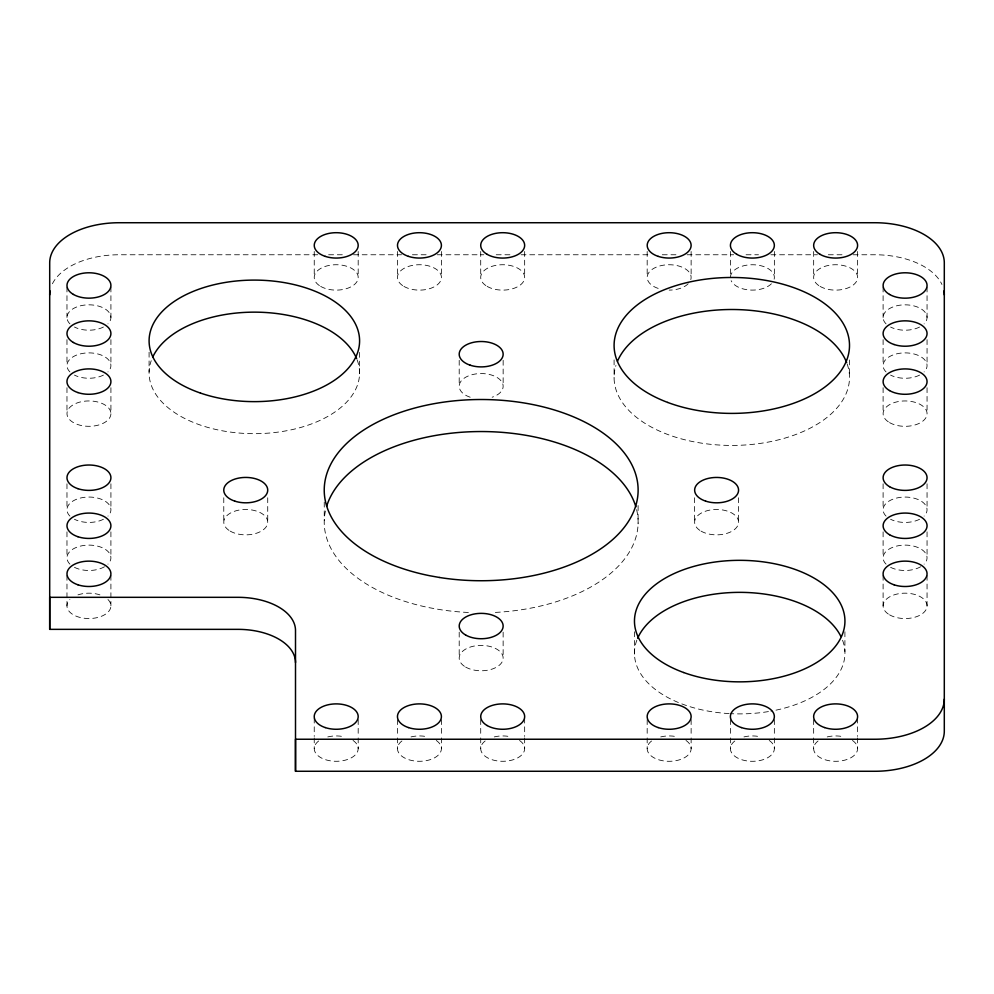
<?xml version="1.0" encoding="UTF-8"?>
<svg xmlns="http://www.w3.org/2000/svg" width="994" height="994" viewBox="0 0 994 994"><rect width="100%" height="100%" fill="white"/><g stroke="black" fill="none" stroke-linecap="round" stroke-linejoin="round"><path stroke-width="0.75" stroke-dasharray="4.97 3.73" d="M317.769 254.762L119.143 254.762A69.431 40.083 0 0 0 52.073 284.483M328.629 254.762L342.595 254.762M353.466 254.762L401.564 254.762M412.435 254.762L426.401 254.762M437.261 254.762L483.817 254.762M496.23 254.762L510.195 254.762M521.055 254.762L651.405 254.762M662.265 254.762L676.243 254.762M687.102 254.762L733.659 254.762M746.072 254.762L758.484 254.762M770.897 254.762L817.453 254.762M828.313 254.762L842.278 254.762M853.138 254.762L874.869 254.762A69.431 40.083 0 0 1 941.939 284.483M927.054 287.005L927.054 317.521M927.054 339.637L927.054 365.568M927.054 387.697L927.054 413.628M927.054 483.805L927.054 509.748M927.054 531.852L927.054 557.796M927.054 575.34L927.054 605.855M883.107 287.005L883.107 317.521M883.107 339.637L883.107 365.568M883.107 387.697L883.107 413.628M883.107 483.805L883.107 509.748M883.107 531.852L883.107 557.796M883.107 575.34L883.107 605.855M857.598 251.482L857.598 277.425M857.598 718.103L857.598 736.417M857.598 737.933L857.598 748.619M849.497 359.952L849.497 376.738M844.912 631.762L844.912 651.592M813.664 251.482L813.664 277.425M813.651 719.631L813.651 736.417M813.651 737.933L813.651 748.619M774.363 251.482L774.363 277.425M774.351 719.631L774.351 736.417M774.351 737.933L774.351 748.619M738.567 497.758L738.567 522.161M730.416 251.482L730.416 275.897M730.404 719.631L730.404 736.417M730.404 737.933L730.404 748.619M694.62 497.758L694.62 522.161M691.128 251.482L691.128 277.425M691.128 719.631L691.128 736.417M691.128 737.933L691.128 748.619M647.181 251.482L647.181 277.425M647.181 719.631L647.181 736.417M647.181 737.933L647.181 748.619M638.098 505.561L638.098 523.863M634.47 631.774L634.47 654.661M614.093 359.903L614.093 378.205M524.658 251.482L524.658 277.425M524.658 718.103L524.658 736.417M524.658 737.933L524.658 748.619M503.15 360.3L503.15 386.244M503.138 632.147L503.138 658.09M480.711 251.482L480.711 277.425M480.711 719.631L480.711 736.417M480.711 737.933L480.711 748.619M459.203 360.3L459.203 386.244M459.203 632.147L459.203 658.09M441.411 251.482L441.411 277.425M441.411 719.631L441.411 736.417M441.411 737.933L441.411 748.619M397.463 251.482L397.463 277.425M397.463 719.631L397.463 736.417M397.463 737.933L397.463 748.619M359.579 352.398L359.579 373.756M358.188 251.482L358.188 277.425M358.188 719.631L358.188 736.417M358.188 737.933L358.188 748.619M324.255 502.156L324.255 520.458M314.241 251.482L314.241 277.425M314.241 718.103L314.241 736.417M314.241 737.933L314.241 748.619M267.721 497.758L267.721 522.161M223.774 497.758L223.774 522.161M149.088 352.236L149.088 372.067M110.918 286.993L110.918 317.508M110.918 339.637L110.918 365.568M110.918 387.697L110.918 413.628A21.967 12.686 0 0 1 77.954 424.612A21.967 12.686 0 0 1 77.954 402.645A21.967 12.686 0 0 1 110.918 413.628M110.918 483.805L110.918 509.736M110.906 531.852L110.906 557.796M110.906 575.34L110.906 605.855M66.971 286.993L66.971 317.508M66.971 339.637L66.971 365.568M66.971 387.697L66.971 413.628M66.971 483.805L66.971 509.736M66.971 531.852L66.971 557.796M66.971 575.34L66.971 605.855M470.187 397.227A21.967 12.686 0 0 1 464.347 378.08A21.967 12.686 0 0 1 498.006 378.08A21.967 12.686 0 0 1 492.154 397.227M685.984 740.455A21.967 12.686 0 0 1 684.232 757.85A21.967 12.686 0 0 1 654.077 757.85A21.967 12.686 0 0 1 652.325 740.455M660.749 736.902A21.967 12.686 0 0 1 677.56 736.902M107.973 599.506A21.967 12.686 0 0 1 88.938 618.541A21.967 12.686 0 0 1 69.903 599.506M77.954 594.872A21.967 12.686 0 0 1 99.922 594.872M69.903 564.132A21.967 12.686 0 0 1 88.938 545.11A21.967 12.686 0 0 1 107.973 564.132M104.482 566.766A21.967 12.686 0 0 1 73.407 566.766M69.915 516.085A21.967 12.686 0 0 1 88.938 497.05A21.967 12.686 0 0 1 107.973 516.085M103.426 519.278A21.967 12.686 0 0 1 74.451 519.278M69.915 371.905A21.967 12.686 0 0 1 88.938 352.882A21.967 12.686 0 0 1 107.973 371.905M103.438 375.098A21.967 12.686 0 0 1 74.451 375.098M69.915 323.845A21.967 12.686 0 0 1 88.938 304.823A21.967 12.686 0 0 1 107.973 323.845M103.438 327.038A21.967 12.686 0 0 1 74.451 327.038M771.419 283.762A21.967 12.686 0 0 1 749.513 290A21.967 12.686 0 0 1 731.162 280.706M730.416 277.425A21.967 12.686 0 0 1 754.297 264.789A21.967 12.686 0 0 1 774.028 279.625M688.183 283.762A21.967 12.686 0 0 1 669.161 290.111M658.177 288.409A21.967 12.686 0 0 1 648.983 272.393A21.967 12.686 0 0 1 675.46 265.274A21.967 12.686 0 0 1 690.793 279.625M886.052 564.132A21.967 12.686 0 0 1 905.087 545.11A21.967 12.686 0 0 1 924.109 564.132M920.618 566.766A21.967 12.686 0 0 1 889.543 566.766M886.052 516.085A21.967 12.686 0 0 1 905.087 497.062A21.967 12.686 0 0 1 924.109 516.085M919.574 519.278A21.967 12.686 0 0 1 890.587 519.278M886.052 371.918A21.967 12.686 0 0 1 905.087 352.882A21.967 12.686 0 0 1 924.109 371.918M919.574 375.111A21.967 12.686 0 0 1 890.587 375.111M886.052 323.858A21.967 12.686 0 0 1 905.087 304.835A21.967 12.686 0 0 1 924.109 323.858M919.574 327.051A21.967 12.686 0 0 1 890.587 327.051M519.514 740.455A21.967 12.686 0 0 1 517.762 757.838A21.967 12.686 0 0 1 487.607 757.838A21.967 12.686 0 0 1 485.855 740.455M494.279 736.902A21.967 12.686 0 0 1 511.09 736.902M436.267 740.455A21.967 12.686 0 0 1 434.515 757.838A21.967 12.686 0 0 1 404.359 757.838A21.967 12.686 0 0 1 402.607 740.455M411.031 736.902A21.967 12.686 0 0 1 427.842 736.902M353.044 740.455A21.967 12.686 0 0 1 351.292 757.838A21.967 12.686 0 0 1 321.137 757.838A21.967 12.686 0 0 1 319.385 740.455M327.809 736.902A21.967 12.686 0 0 1 344.62 736.902M852.454 740.455A21.967 12.686 0 0 1 850.702 757.85A21.967 12.686 0 0 1 820.547 757.85A21.967 12.686 0 0 1 818.795 740.455M827.219 736.902A21.967 12.686 0 0 1 844.03 736.902M769.207 740.455A21.967 12.686 0 0 1 767.455 757.85A21.967 12.686 0 0 1 737.299 757.85A21.967 12.686 0 0 1 735.548 740.455M743.972 736.902A21.967 12.686 0 0 1 760.783 736.902M847.174 364.015A117.714 67.965 0 0 1 733.075 445.424A117.714 67.965 0 0 1 615.932 365.457M636.62 509.673A156.953 90.616 0 0 1 492.303 612.553M468.385 612.478A156.953 90.616 0 0 1 439.298 609.496L429.88 607.806A156.953 90.616 0 0 1 325.523 510.531M842.552 640.235A105.252 60.771 0 0 1 770.959 711.145M768.424 711.58A105.252 60.771 0 0 1 730.453 713.655M729.136 713.593A105.252 60.771 0 0 1 637.117 639.502M357.132 359.853A105.252 60.771 0 0 1 255.085 433.67A105.252 60.771 0 0 1 151.225 360.698M230.21 531.131A21.967 12.686 0 0 0 266.976 525.441A21.967 12.686 0 0 0 240.063 509.91A21.967 12.686 0 0 0 230.21 531.131M465.639 667.061A21.967 12.686 0 0 0 502.392 661.37A21.967 12.686 0 0 0 475.48 645.827A21.967 12.686 0 0 0 465.639 667.061M889.543 614.826A21.967 12.686 0 0 0 926.309 609.136A21.967 12.686 0 0 0 899.396 593.604A21.967 12.686 0 0 0 889.543 614.826M820.087 286.396A21.967 12.686 0 0 0 856.853 280.706A21.967 12.686 0 0 0 829.94 265.162A21.967 12.686 0 0 0 820.087 286.396M889.543 422.599A21.967 12.686 0 0 0 926.309 416.921A21.967 12.686 0 0 0 899.396 401.377A21.967 12.686 0 0 0 889.543 422.599M487.147 286.396A21.967 12.686 0 0 0 523.913 280.706A21.967 12.686 0 0 0 497 265.162A21.967 12.686 0 0 0 487.147 286.396M403.899 286.396A21.967 12.686 0 0 0 440.665 280.706A21.967 12.686 0 0 0 413.752 265.162A21.967 12.686 0 0 0 403.899 286.396M320.677 286.396A21.967 12.686 0 0 0 357.442 280.706A21.967 12.686 0 0 0 330.53 265.162A21.967 12.686 0 0 0 320.677 286.396M701.056 531.131A21.967 12.686 0 0 0 737.821 525.441A21.967 12.686 0 0 0 710.909 509.91A21.967 12.686 0 0 0 701.056 531.131"/><path stroke-width="1.49" d="M295.504 662.538A57.466 33.175 0 0 0 238.038 629.351L49.7 629.351L49.7 262.814A69.431 40.083 0 0 1 119.143 222.731L874.869 222.731A69.431 40.083 0 0 1 944.3 262.814L944.3 731.186A69.431 40.083 0 0 1 874.869 771.269L295.504 771.269L295.504 739.238L874.869 739.238A69.431 40.083 0 0 0 944.3 699.142M295.504 771.269L295.504 630.494A57.466 33.175 0 0 0 238.038 597.319L49.7 597.319L49.7 629.351M49.7 294.858A69.431 40.083 0 0 1 50.035 290.919M943.965 290.919A69.431 40.083 0 0 1 944.3 294.858M617.473 361.282A117.714 67.965 0 0 1 732.988 309.507A117.714 67.965 0 0 1 846.664 362.624M326.641 506.306A156.953 90.616 0 0 1 481.655 431.545A156.953 90.616 0 0 1 635.874 506.853M637.639 638.26A105.252 60.771 0 0 1 738.144 592.362A105.252 60.771 0 0 1 840.936 636.533M152.765 356.983A105.252 60.771 0 0 1 255.793 312.153A105.252 60.771 0 0 1 356.635 358.61M439.298 577.452L429.88 575.762A156.953 90.616 0 0 1 375.894 422.922A156.953 90.616 0 0 1 633.899 469.243A156.953 90.616 0 0 1 439.298 577.452M470.187 365.196A21.967 12.686 0 0 0 503.15 354.199A21.967 12.686 0 0 0 470.187 343.216A21.967 12.686 0 0 0 470.187 365.196M234.758 501.113A21.967 12.686 0 0 0 267.721 490.129A21.967 12.686 0 0 0 234.758 479.133A21.967 12.686 0 0 0 234.758 501.113M465.639 635.017A21.967 12.686 0 0 0 502.392 629.326A21.967 12.686 0 0 0 475.48 613.795A21.967 12.686 0 0 0 465.639 635.017M705.616 501.113A21.967 12.686 0 0 0 738.567 490.129A21.967 12.686 0 0 0 705.616 479.145A21.967 12.686 0 0 0 705.616 501.113M658.165 727.571A21.967 12.686 0 0 0 691.128 716.575A21.967 12.686 0 0 0 658.165 705.591A21.967 12.686 0 0 0 658.165 727.571M77.954 392.58A21.967 12.686 0 0 0 110.918 381.597A21.967 12.686 0 0 0 77.954 370.6A21.967 12.686 0 0 0 77.954 392.58M77.954 584.795A21.967 12.686 0 0 0 110.906 573.811A21.967 12.686 0 0 0 77.954 562.828A21.967 12.686 0 0 0 77.954 584.795M894.091 584.807A21.967 12.686 0 0 0 927.054 573.811A21.967 12.686 0 0 0 894.091 562.828A21.967 12.686 0 0 0 894.091 584.807M77.954 536.735A21.967 12.686 0 0 0 110.906 525.751A21.967 12.686 0 0 0 77.954 514.768A21.967 12.686 0 0 0 77.954 536.735M77.954 488.688A21.967 12.686 0 0 0 110.918 477.704A21.967 12.686 0 0 0 77.954 466.72A21.967 12.686 0 0 0 77.954 488.688M73.407 342.495A21.967 12.686 0 0 0 110.16 336.817A21.967 12.686 0 0 0 83.248 321.273A21.967 12.686 0 0 0 73.407 342.495M73.407 294.435A21.967 12.686 0 0 0 110.16 288.757A21.967 12.686 0 0 0 83.248 273.213A21.967 12.686 0 0 0 73.407 294.435M820.087 254.352A21.967 12.686 0 0 0 856.853 248.662A21.967 12.686 0 0 0 829.94 233.13A21.967 12.686 0 0 0 820.087 254.352M736.852 254.352A21.967 12.686 0 0 0 773.605 248.662A21.967 12.686 0 0 0 746.693 233.13A21.967 12.686 0 0 0 736.852 254.352M658.177 256.365A21.967 12.686 0 0 0 691.128 245.381A21.967 12.686 0 0 0 658.177 234.398A21.967 12.686 0 0 0 658.177 256.365M889.543 534.722A21.967 12.686 0 0 0 926.309 529.044A21.967 12.686 0 0 0 899.396 513.5A21.967 12.686 0 0 0 889.543 534.722M889.543 486.675A21.967 12.686 0 0 0 926.309 480.984A21.967 12.686 0 0 0 899.396 465.453A21.967 12.686 0 0 0 889.543 486.675M889.543 390.567A21.967 12.686 0 0 0 926.309 384.877A21.967 12.686 0 0 0 899.396 369.346A21.967 12.686 0 0 0 889.543 390.567M894.103 344.52A21.967 12.686 0 0 0 927.054 333.537A21.967 12.686 0 0 0 894.103 322.541A21.967 12.686 0 0 0 894.103 344.52M889.543 294.448A21.967 12.686 0 0 0 926.309 288.769A21.967 12.686 0 0 0 899.396 273.226A21.967 12.686 0 0 0 889.543 294.448M487.147 725.545A21.967 12.686 0 0 0 523.913 719.867A21.967 12.686 0 0 0 497 704.324A21.967 12.686 0 0 0 487.147 725.545M408.447 727.571A21.967 12.686 0 0 0 441.411 716.575A21.967 12.686 0 0 0 408.447 705.591A21.967 12.686 0 0 0 408.447 727.571M325.224 727.571A21.967 12.686 0 0 0 358.188 716.575A21.967 12.686 0 0 0 325.224 705.591A21.967 12.686 0 0 0 325.224 727.571M824.635 727.571A21.967 12.686 0 0 0 857.598 716.575A21.967 12.686 0 0 0 824.635 705.591A21.967 12.686 0 0 0 824.635 727.571M741.387 727.571A21.967 12.686 0 0 0 774.351 716.575A21.967 12.686 0 0 0 741.387 705.591A21.967 12.686 0 0 0 741.387 727.571M487.147 254.352A21.967 12.686 0 0 0 523.913 248.662A21.967 12.686 0 0 0 497 233.13A21.967 12.686 0 0 0 487.147 254.352M408.459 256.365A21.967 12.686 0 0 0 441.411 245.381A21.967 12.686 0 0 0 408.459 234.398A21.967 12.686 0 0 0 408.459 256.365M325.224 256.365A21.967 12.686 0 0 0 358.188 245.381A21.967 12.686 0 0 0 325.224 234.398A21.967 12.686 0 0 0 325.224 256.365M667.719 402.446A117.714 67.965 0 0 0 849.348 348.969A117.714 67.965 0 0 0 678.318 284.893A117.714 67.965 0 0 0 667.719 402.446M683.673 672.528A105.252 60.771 0 0 0 844.863 623.375A105.252 60.771 0 0 0 690.532 567.363A105.252 60.771 0 0 0 683.673 672.528M200.453 393.065A105.252 60.771 0 0 0 359.579 341.712A105.252 60.771 0 0 0 202.975 287.825A105.252 60.771 0 0 0 200.453 393.065"/></g></svg>
